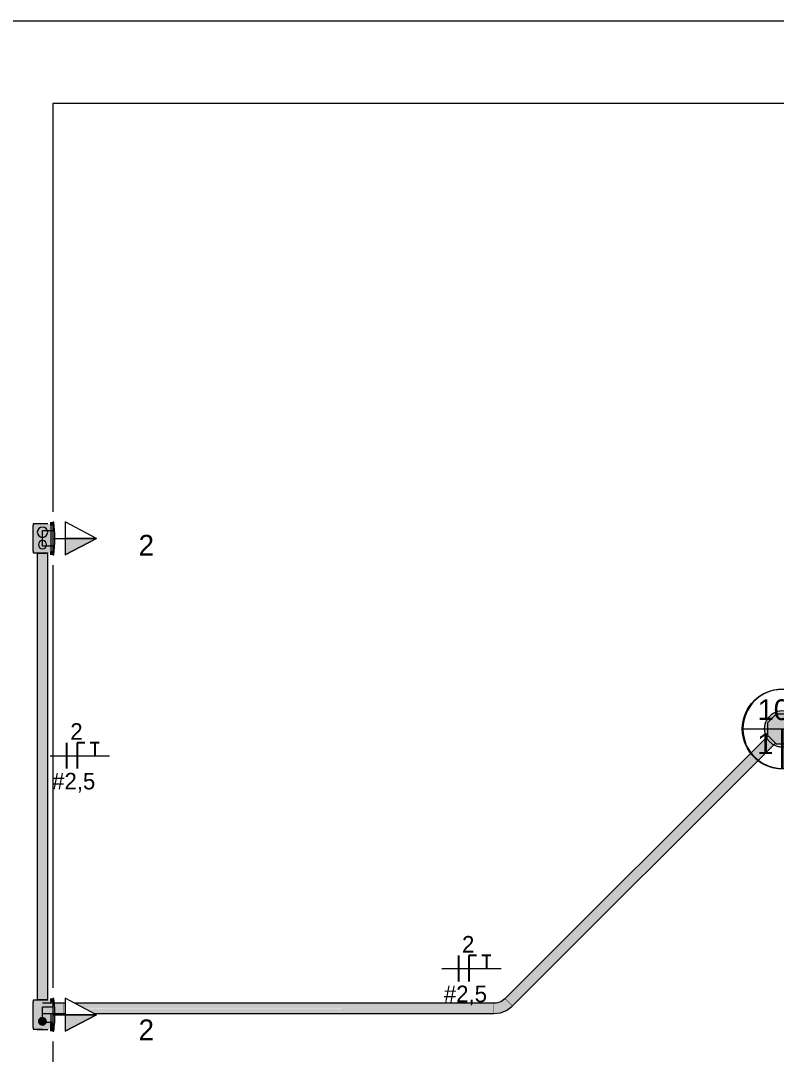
# Model space of a CAD drawing. Header units: metres. Extents: x 42.2 to 73.1, y -1.3 to 59.8.
# Drawn here: x 49.328 to 51.151, y 56.876 to 59.372 of the extents above; entities that cross this region are included whole.
import ezdxf

# ---------------------------------------------------------------- set-up
doc = ezdxf.new("R2010")
doc.units = ezdxf.units.M
doc.linetypes.add('Hidden 1_5', pattern=[0.0022, 0.0015, -0.0007])
for name, color, linetype, lineweight in [('A-ANNO-NOTE', 7, 'Continuous', 18), ('A-DETL', 7, 'Hidden 1_5', 18), ('A-GENM', 7, 'Continuous', 18), ('ARQ-PAR', 7, 'Continuous', 18), ('Dispositivos elétricos', 7, 'Continuous', 70), ('E-LITE-EQPM-IDEN', 7, 'Continuous', 9), ('E-POWR-CNDT', 7, 'Continuous', 35), ('Identificadores de dispositivos elétricos', 7, 'Continuous', 9)]:
    doc.layers.add(name, color=color, linetype=linetype, lineweight=lineweight)
for name, color, linetype, lineweight, true_color in [('BASE ELETRICO__dwg', 7, 'Continuous', 18, 0x767676), ('Fase', 1, 'Continuous', 25, 0xff0000), ('Neutro', 5, 'Continuous', 25, 0x0000ff), ('Terra', 3, 'Continuous', 25, 0x00ff00)]:
    doc.layers.add(name, color=color, linetype=linetype, lineweight=lineweight, true_color=true_color)
doc.styles.add('Arial', font='arial.ttf', dxfattribs={"height": 0.05})
doc.styles.add('Century Gothic', font='GOTHIC.TTF', dxfattribs={"height": 0.05})
doc.styles.add('Century Gothic_1', font='GOTHIC.TTF', dxfattribs={"height": 0.04})

# ---------------------------------------------------------------- blocks, each defined once
blk = doc.blocks.new('BASE ELETRICO__dwg-8227098-PLANTA BAIXA - TÉRREO')
at = {"layer": 'ARQ-PAR', "color": 252, "true_color": 0x8e8e8e}
for p, q in [((42.5858, 59.3718), (52.8299, 59.3718)), ((49.4058, 58.0574), (49.4058, 57.0363))]:
    blk.add_line(p, q, dxfattribs=at)
at = {"layer": 'ARQ-PAR', "color": 252, "true_color": 0x8e8e8e, "flags": 128}
for points in [[(51.3513, 59.1718), (49.4058, 59.1718), (49.4058, 58.1863)], [(49.4058, 56.9074), (49.4058, 56.1518), (51.1283, 56.1518)]]:
    blk.add_lwpolyline(points, dxfattribs=at)
blk = doc.blocks.new('PVC Corrugado Amarelo_Caixa de Luz 4x2 - Linha Eletroduto Corrugado _Amarelo_-V30-PLANTA BAIXA - TÉRREO')
at = {"layer": 'E-POWR-CNDT', "linetype": 'Hidden 1_5', "lineweight": 18, "true_color": 0xffff00}
for points in [[(-0.0355, 0.0371), (-0.0355, 0.025), (-0.035, 0.0253), (-0.035, 0.0371)], [(-0.0355, 0.0163), (-0.0355, 0.0129), (-0.035, 0.0129), (-0.035, 0.025), (-0.0355, 0.025), (-0.0355, 0.0179)], [(-0.0155, 0.0475), (-0.0121, 0.0475), (-0.0121, 0.048), (-0.0155, 0.048)], [(-0.0121, 0.0478), (-0.0121, 0.0475), (0, 0.0475), (0, 0.048), (-0.0121, 0.048)], [(0, 0.048), (0, 0.0475), (0.0121, 0.0476), (0.0121, 0.048), (0.0032, 0.048)], [(0.0121, 0.0475), (0.0155, 0.0475), (0.0155, 0.048), (0.0121, 0.048), (0.0121, 0.0476)], [(0.035, 0.0276), (0.035, 0.025), (0.0355, 0.0253), (0.0355, 0.0371), (0.035, 0.0371), (0.035, 0.0282)], [(0.035, 0.0179), (0.035, 0.0129), (0.0355, 0.0129), (0.0355, 0.025), (0.035, 0.025), (0.035, 0.0187)], [(-0.0395, 0.0028), (-0.0371, 0.0028), (-0.0371, 0.0058), (-0.0395, 0.0058)], [(-0.0371, 0.0028), (-0.031, 0.0028), (-0.0313, 0.0058), (-0.0371, 0.0058)], [(-0.031, 0.0028), (0, 0.0028), (0, 0.0058), (-0.031, 0.0058)], [(0, 0.0028), (0.031, 0.0028), (0.031, 0.0058), (0, 0.0058)], [(0.031, 0.0058), (0.0313, 0.0028), (0.0371, 0.0028), (0.037, 0.0058), (0.0312, 0.0058)], [(0.0371, 0.0028), (0.0395, 0.0028), (0.0395, 0.0058), (0.0371, 0.0058), (0.0371, 0.0035)]]:
    blk.add_hatch(color=2, dxfattribs=at).paths.add_polyline_path(points)
h = blk.add_hatch(color=2, dxfattribs=at)
h.paths.add_polyline_path([(-0.035, 0), (-0.031, 0), (-0.0313, 0.0028), (-0.035, 0.0028)])
h.paths.add_polyline_path([(-0.035, 0.025), (-0.0349, 0.0058), (-0.031, 0.0058), (-0.0313, 0.0475), (-0.035, 0.0474), (-0.035, 0.0253)])
h = blk.add_hatch(color=2, dxfattribs=at)
h.paths.add_polyline_path([(-0.031, 0.0129), (-0.031, 0.0058), (0.031, 0.0058), (0.031, 0.0475), (-0.031, 0.0475), (-0.031, 0.0129)])
h.paths.add_polyline_path([(-0.031, 0), (0.031, 0), (0.031, 0.0028), (-0.031, 0.0028)])
h.paths.add_polyline_path([(-0.025, 0.025), (-0.0247, 0.0276), (-0.0237, 0.03), (-0.0217, 0.0324), (-0.02, 0.0337), (-0.0176, 0.0347), (-0.015, 0.035), (-0.0115, 0.0343), (-0.01, 0.0337), (-0.0073, 0.0312), (-0.0063, 0.03), (-0.0053, 0.0276), (-0.005, 0.0247), (-0.0056, 0.0218), (-0.0063, 0.02), (-0.0087, 0.0173), (-0.01, 0.0163), (-0.0124, 0.0153), (-0.015, 0.015), (-0.0185, 0.0157), (-0.02, 0.0163), (-0.0221, 0.0179), (-0.0237, 0.02), (-0.0248, 0.0235)])
h.paths.add_polyline_path([(0.0025, 0.025), (0.0029, 0.0282), (0.0042, 0.0312), (0.0065, 0.0341), (0.0088, 0.0358), (0.0118, 0.0371), (0.015, 0.0375), (0.0184, 0.037), (0.0221, 0.0352), (0.024, 0.0337), (0.0259, 0.031), (0.0271, 0.0282), (0.0275, 0.025), (0.0271, 0.0218), (0.0252, 0.0179), (0.0232, 0.0157), (0.0213, 0.0142), (0.0173, 0.0128), (0.015, 0.0125), (0.0118, 0.0129), (0.0079, 0.0148), (0.006, 0.0163), (0.0042, 0.0187), (0.0029, 0.0218), (0.0026, 0.0241)])
h = blk.add_hatch(color=2, dxfattribs=at)
h.paths.add_polyline_path([(-0.025, 0.025), (-0.0244, 0.0218), (-0.0237, 0.02), (-0.0221, 0.0179), (-0.02, 0.0163), (-0.0176, 0.0153), (-0.015, 0.015), (-0.0124, 0.0153), (-0.01, 0.0163), (-0.0073, 0.0187), (-0.0062, 0.0204), (-0.0052, 0.0234), (-0.0051, 0.0254), (-0.0056, 0.0282), (-0.0063, 0.03), (-0.0079, 0.0321), (-0.011, 0.0341), (-0.0129, 0.0347), (-0.015, 0.035), (-0.0176, 0.0347), (-0.02, 0.0337), (-0.0221, 0.0321), (-0.0237, 0.03), (-0.0248, 0.0266), (-0.025, 0.0253)])
h.paths.add_polyline_path([(0.0025, 0.025), (0.0029, 0.0218), (0.0048, 0.0179), (0.0065, 0.0159), (0.0088, 0.0142), (0.0118, 0.0129), (0.0157, 0.0126), (0.0182, 0.0129), (0.0221, 0.0148), (0.024, 0.0163), (0.0263, 0.0198), (0.0271, 0.0218), (0.0275, 0.0253), (0.0271, 0.0282), (0.0252, 0.0321), (0.0235, 0.0341), (0.0213, 0.0358), (0.0172, 0.0372), (0.015, 0.0375), (0.0118, 0.0371), (0.0088, 0.0358), (0.006, 0.0337), (0.0038, 0.0303), (0.0028, 0.0276), (0.0025, 0.0253)])
h = blk.add_hatch(color=2, dxfattribs=at)
h.paths.add_polyline_path([(0.031, 0.0058), (0.035, 0.0058), (0.0349, 0.0475), (0.031, 0.0475), (0.031, 0.0104)])
h.paths.add_polyline_path([(0.031, 0), (0.035, 0), (0.0349, 0.0028), (0.031, 0.0028)])
at = {"layer": 'E-POWR-CNDT', "lineweight": 18}
for p, q in [((-0.035, 0.0375), (-0.0355, 0.0375)), ((-0.035, 0.0375), (-0.0355, 0.0375)), ((-0.0355, 0.0375), (-0.0355, 0.025)), ((-0.0355, 0.025), (-0.0355, 0.0125)), ((-0.035, 0.0475), (-0.035, 0.025)), ((-0.031, 0.0475), (-0.035, 0.0475)), ((-0.031, 0.0475), (0.031, 0.0475)), ((-0.016, 0.048), (-0.016, 0.0475)), ((-0.0122, 0.048), (-0.016, 0.048)), ((-0.0125, 0.048), (-0.0125, 0.0475)), ((0, 0.048), (-0.0125, 0.048)), ((0.0125, 0.048), (0, 0.048)), ((0.016, 0.048), (0.0122, 0.048)), ((0.0125, 0.0475), (0.0125, 0.048)), ((0.016, 0.0475), (0.016, 0.048)), ((0.035, 0.0475), (0.031, 0.0475)), ((0.035, 0.025), (0.035, 0.0475)), ((0.0355, 0.0375), (0.035, 0.0375)), ((0.0355, 0.0375), (0.035, 0.0375)), ((0.0355, 0.025), (0.0355, 0.0375)), ((0.0355, 0.0371), (0.0355, 0.0375)), ((0.0355, 0.0125), (0.0355, 0.025)), ((-0.0371, 0.0058), (-0.0395, 0.0058)), ((-0.0395, 0.0028), (-0.0371, 0.0028)), ((-0.0327, 0.0058), (-0.0371, 0.0058)), ((-0.0371, 0.0028), (-0.031, 0.0028)), ((-0.0355, 0.0125), (-0.035, 0.0125)), ((-0.0355, 0.0125), (-0.035, 0.0125)), ((0.031, 0.0028), (0.0371, 0.0028)), ((0.0371, 0.0058), (0.0327, 0.0058)), ((0.035, 0.0125), (0.0355, 0.0125)), ((0.035, 0.0125), (0.0355, 0.0125)), ((0.0355, 0.0125), (0.0355, 0.0129)), ((0.0395, 0.0058), (0.0371, 0.0058)), ((0.0371, 0.0028), (0.0395, 0.0028))]:
    blk.add_line(p, q, dxfattribs=at)
for centre, radius, start, end in [((-0.015, 0.025), 0.01, 360, 180), ((-0.015, 0.025), 0.01, 180, 360), ((0.015, 0.025), 0.0125, 360, 180), ((0.015, 0.025), 0.0125, 180, 360)]:
    blk.add_arc(centre, radius, start, end, dxfattribs=at)
blk = doc.blocks.new('PVC Corrugado Amarelo_Caixa de Luz 4x2 - Linha Eletroduto Corrugado _Amarelo_-V32-PLANTA BAIXA - TÉRREO')
at = {"layer": 'E-POWR-CNDT', "linetype": 'Hidden 1_5', "lineweight": 18, "true_color": 0xffff00}
for points in [[(-0.0355, 0.0312), (-0.0355, 0.025), (-0.035, 0.0253), (-0.035, 0.0371), (-0.0355, 0.0371), (-0.0355, 0.0338)], [(-0.0355, 0.0218), (-0.0355, 0.0129), (-0.035, 0.0129), (-0.035, 0.025), (-0.0355, 0.025)], [(-0.025, 0.025), (-0.0244, 0.0218), (-0.0237, 0.02), (-0.0221, 0.0179), (-0.02, 0.0163), (-0.0176, 0.0153), (-0.015, 0.015), (-0.0124, 0.0153), (-0.01, 0.0163), (-0.0073, 0.0187), (-0.0062, 0.0204), (-0.0052, 0.0234), (-0.0051, 0.0254), (-0.0056, 0.0282), (-0.0063, 0.03), (-0.0079, 0.0321), (-0.011, 0.0341), (-0.0129, 0.0347), (-0.015, 0.035), (-0.0176, 0.0347), (-0.02, 0.0337), (-0.0221, 0.0321), (-0.0237, 0.03), (-0.0248, 0.0266), (-0.025, 0.0253)], [(-0.0155, 0.0475), (-0.0121, 0.0475), (-0.0121, 0.048), (-0.0155, 0.048)], [(-0.0121, 0.0478), (-0.0121, 0.0475), (0, 0.0475), (0, 0.048), (-0.0121, 0.048)], [(0, 0.0475), (0.0121, 0.0476), (0.0121, 0.048), (0, 0.048)], [(0.0121, 0.0475), (0.0155, 0.0475), (0.0155, 0.048), (0.0121, 0.048), (0.0121, 0.0476)], [(0.035, 0.025), (0.035, 0.025), (0.0355, 0.0253), (0.0355, 0.0371), (0.035, 0.0371), (0.035, 0.0253)], [(0.035, 0.0218), (0.035, 0.0129), (0.0355, 0.0129), (0.0355, 0.025), (0.035, 0.025), (0.035, 0.0224)], [(-0.0395, 0.0058), (-0.0395, 0.0028), (-0.0371, 0.0028), (-0.0371, 0.0058), (-0.0389, 0.0058)], [(-0.0371, 0.0028), (-0.031, 0.0028), (-0.0313, 0.0058), (-0.0371, 0.0058)], [(-0.031, 0.0035), (-0.031, 0.0028), (0, 0.0028), (0, 0.0058), (-0.031, 0.0058)], [(0.031, 0.0028), (0.0371, 0.0028), (0.037, 0.0058), (0.031, 0.0058), (0.031, 0.0035)], [(0.0371, 0.0028), (0.0395, 0.0028), (0.0395, 0.0058), (0.0371, 0.0058)]]:
    blk.add_hatch(color=2, dxfattribs=at).paths.add_polyline_path(points)
h = blk.add_hatch(color=2, dxfattribs=at)
h.paths.add_polyline_path([(-0.035, 0.0475), (-0.0349, 0.0058), (-0.031, 0.0058), (-0.0313, 0.0475), (-0.0349, 0.0475)])
h.paths.add_polyline_path([(-0.035, 0), (-0.031, 0), (-0.0313, 0.0028), (-0.035, 0.0028)])
h = blk.add_hatch(color=2, dxfattribs=at)
h.paths.add_polyline_path([(-0.031, 0), (0.0026, 0), (0.0026, 0.0028), (-0.031, 0.0028)])
h.paths.add_polyline_path([(-0.031, 0.0253), (-0.031, 0.0058), (0.0026, 0.0058), (0.0028, 0.0189), (0.0025, 0.0253), (0.0029, 0.0282), (0.0048, 0.0321), (0.0065, 0.0341), (0.0088, 0.0358), (0.0118, 0.0371), (0.015, 0.0375), (0.0185, 0.037), (0.0221, 0.0352), (0.024, 0.0336), (0.0259, 0.031), (0.0272, 0.0275), (0.0275, 0.025), (0.0272, 0.0205), (0.0273, 0.0153), (0.0275, 0.0058), (0.031, 0.0058), (0.031, 0.0475), (-0.031, 0.0475), (-0.031, 0.0347)])
h.paths.add_polyline_path([(-0.025, 0.025), (-0.0247, 0.0276), (-0.0237, 0.03), (-0.0217, 0.0324), (-0.02, 0.0337), (-0.0176, 0.0347), (-0.015, 0.035), (-0.0115, 0.0343), (-0.01, 0.0337), (-0.0073, 0.0312), (-0.0063, 0.03), (-0.0053, 0.0276), (-0.005, 0.0247), (-0.0056, 0.0218), (-0.0063, 0.02), (-0.0079, 0.0179), (-0.01, 0.0163), (-0.0124, 0.0153), (-0.015, 0.015), (-0.0185, 0.0157), (-0.02, 0.0163), (-0.0221, 0.0179), (-0.0237, 0.02), (-0.0248, 0.0235)])
h.paths.add_polyline_path([(0.0274, 0), (0.031, 0), (0.031, 0.0028), (0.0275, 0.0028), (0.0274, 0.0002)])
h = blk.add_hatch(color=2, dxfattribs=at)
h.paths.add_polyline_path([(0.031, 0.0142), (0.031, 0.0058), (0.035, 0.0058), (0.0349, 0.0475), (0.031, 0.0475), (0.031, 0.0153)])
h.paths.add_polyline_path([(0.031, 0), (0.035, 0), (0.0349, 0.0028), (0.031, 0.0028)])
h = blk.add_hatch(color=2, dxfattribs=at)
h.paths.add_polyline_path([(0, 0.0035), (0, 0.0028), (0.0026, 0.0028), (0.0026, 0.0058), (0, 0.0058)])
h.paths.add_polyline_path([(0.0275, 0.0028), (0.031, 0.0028), (0.031, 0.0058), (0.0275, 0.0058), (0.0275, 0.0029)])
at = {"layer": 'E-POWR-CNDT', "lineweight": 18}
for p, q in [((-0.035, 0.0375), (-0.0355, 0.0375)), ((-0.035, 0.0375), (-0.0355, 0.0375)), ((-0.0355, 0.0375), (-0.0355, 0.025)), ((-0.0355, 0.0375), (-0.0355, 0.0371)), ((-0.0355, 0.025), (-0.0355, 0.0125)), ((-0.035, 0.0475), (-0.035, 0.025)), ((-0.031, 0.0475), (-0.035, 0.0475)), ((-0.031, 0.0475), (0.031, 0.0475)), ((-0.016, 0.048), (-0.016, 0.0475)), ((-0.0122, 0.048), (-0.016, 0.048)), ((-0.0125, 0.048), (-0.0125, 0.0475)), ((0, 0.048), (-0.0125, 0.048)), ((0.0125, 0.048), (0, 0.048)), ((0.016, 0.048), (0.0122, 0.048)), ((0.0125, 0.0475), (0.0125, 0.048)), ((0.016, 0.0475), (0.016, 0.048)), ((0.035, 0.0475), (0.031, 0.0475)), ((0.035, 0.025), (0.035, 0.0475)), ((0.0355, 0.0375), (0.035, 0.0375)), ((0.0355, 0.0375), (0.035, 0.0375)), ((0.0355, 0.025), (0.0355, 0.0375)), ((0.0355, 0.0125), (0.0355, 0.025)), ((-0.0371, 0.0058), (-0.0395, 0.0058)), ((-0.0395, 0.0028), (-0.0371, 0.0028)), ((-0.031, 0.0058), (-0.0371, 0.0058)), ((-0.0371, 0.0028), (-0.031, 0.0028)), ((-0.0355, 0.0129), (-0.0355, 0.0125)), ((-0.0355, 0.0125), (-0.035, 0.0125)), ((-0.0355, 0.0125), (-0.035, 0.0125)), ((-0.0197, 0.0058), (-0.031, 0.0058)), ((-0.031, 0.0028), (-0.0203, 0.0028)), ((0.031, 0.0028), (0.0371, 0.0028)), ((0.0371, 0.0058), (0.0327, 0.0058)), ((0.035, 0.0125), (0.0355, 0.0125)), ((0.035, 0.0125), (0.0355, 0.0125)), ((0.0395, 0.0058), (0.0371, 0.0058)), ((0.0371, 0.0028), (0.0395, 0.0028))]:
    blk.add_line(p, q, dxfattribs=at)
for start, end in [(69.5663, 180), (180, 265.0551)]:
    blk.add_arc((-0.015, 0.025), 0.01, start, end, dxfattribs=at)
blk = doc.blocks.new('PVC Corrugado Amarelo_Caixa de Octogonal 4x4 - PVC Corrugado Amarelo_Caixa de Octogonal 4x4-V7-PLANTA BAIXA - TÉRREO')
at = {"layer": 'Dispositivos elétricos', "linetype": 'Hidden 1_5', "lineweight": 18, "true_color": 0xffff00}
h = blk.add_hatch(color=2, dxfattribs=at)
h.paths.add_polyline_path([(0.0125, -0.0415), (0.0205, -0.0382), (0.0165, -0.0342), (0.0148, -0.0358), (0.0125, -0.0358), (0.0125, -0.0414)])
h.paths.add_polyline_path([(-0.0125, -0.0415), (-0.0125, -0.0358), (-0.0148, -0.0358), (-0.0165, -0.0342), (-0.0205, -0.0382), (-0.0165, -0.0399)])
h.paths.add_polyline_path([(0.0382, -0.0205), (0.042, -0.0113), (0.0435, 0), (0.042, 0.0113), (0.0382, 0.0205), (0.0342, 0.0165), (0.0358, 0.0148), (0.0358, -0.0148), (0.0342, -0.0165), (0.0371, -0.0194)])
h.paths.add_polyline_path([(-0.0382, -0.0205), (-0.0342, -0.0165), (-0.0358, -0.0148), (-0.0358, 0.0148), (-0.0148, 0.0358), (0.0148, 0.0358), (0.0165, 0.0342), (0.0205, 0.0382), (0.0113, 0.042), (0, 0.0435), (-0.0121, 0.0417), (-0.0217, 0.0377), (-0.031, 0.0304), (-0.0377, 0.0218), (-0.0421, 0.0104), (-0.0435, 0), (-0.0417, -0.0121), (-0.0388, -0.0191)])
blk.add_hatch(color=2, dxfattribs=at).paths.add_polyline_path([(-0.0148, -0.0358), (0.0148, -0.0358), (0.0358, -0.0148), (0.0358, 0.0148), (0.0148, 0.0358), (-0.0148, 0.0358), (-0.0358, 0.0148), (-0.0358, -0.0148), (-0.0165, -0.0342)])
at = {"layer": 'A-DETL'}
for start, end in [(28.2907, 61.6967), (208.2946, 241.7054), (298.2941, 331.7059), (253.2917, 286.7083)]:
    blk.add_arc((0, 0), 0.0435, start, end, dxfattribs=at)
at = {"layer": 'Dispositivos elétricos', "lineweight": 18}
for p, q in [((-0.0148, 0.0358), (-0.0358, 0.0148)), ((0.0148, 0.0358), (-0.0148, 0.0358)), ((0.0358, 0.0148), (0.0148, 0.0358)), ((-0.0358, 0.0148), (-0.0358, -0.0148)), ((0.0358, -0.0148), (0.0358, 0.0148)), ((-0.0358, -0.0148), (-0.0148, -0.0358)), ((0.0148, -0.0358), (0.0358, -0.0148)), ((-0.0148, -0.0358), (0.0148, -0.0358))]:
    blk.add_line(p, q, dxfattribs=at)
for start, end in [(61.7622, 180), (180, 208.229), (360, 28.2252), (331.7715, 360), (241.771, 253.2262), (286.7738, 298.2285)]:
    blk.add_arc((0, 0), 0.0435, start, end, dxfattribs=at)
blk = doc.blocks.new('1_a_1 Tomada 2P_T_Conjunto 4x2 - a_ Tomada 2P_T 10A-V42-PLANTA BAIXA - TÉRREO')
at = {"layer": 'A-GENM', "true_color": 0xfbfbfb}
for points in [[(0.0395, 0.002), (0, 0.0051), (-0.0395, 0.002), (-0.0395, 0), (0.0395, 0)], [(0.0185, 0.0051), (0.0185, 0.0056), (-0.0185, 0.0056), (-0.0185, 0.0037), (0, 0.0051), (0.0185, 0.0037)]]:
    blk.add_hatch(color=7, dxfattribs=at).paths.add_polyline_path(points)
at = {"layer": 'A-DETL'}
blk.add_line((0.0173, -0.0114), (0.0175, -0.0114), dxfattribs=at)
at = {"layer": 'A-GENM'}
for p, q in [((-0.0395, 0.002), (-0.0395, 0)), ((-0.0395, 0), (0, 0)), ((0, 0), (0.0395, 0)), ((0.0395, 0), (0.0395, 0.002))]:
    blk.add_line(p, q, dxfattribs=at)
blk.add_arc((0, -0.2479), 0.253, 81.0302, 98.9698, dxfattribs=at)
blk = doc.blocks.new('1_a_1 Tomada 2P_T_Conjunto 4x2 - a_ Tomada 2P_T 10A-V31-PLANTA BAIXA - TÉRREO')
at = {"layer": 'A-GENM', "true_color": 0xfbfbfb}
h = blk.add_hatch(color=7, dxfattribs=at)
h.paths.add_polyline_path([(0.0395, 0.002), (-0.001, 0.0051), (-0.0027, 0.0049), (-0.0026, 0), (0.0395, 0)])
h.paths.add_polyline_path([(-0.0274, 0.003), (-0.0395, 0.002), (-0.0395, 0), (-0.0274, 0), (-0.0274, 0.0014)])
blk.add_hatch(color=7, dxfattribs=at).paths.add_polyline_path([(0.0185, 0.0051), (0.0185, 0.0056), (-0.0027, 0.0056), (-0.0026, 0.0049), (0, 0.0051), (0.0185, 0.0037)])
at = {"layer": 'A-DETL'}
for p, q in [((-0.0274, 0), (-0.0027, 0)), ((-0.0175, -0.0114), (-0.0173, -0.0114)), ((0.0173, -0.0114), (0.0175, -0.0114))]:
    blk.add_line(p, q, dxfattribs=at)
blk.add_arc((0, -0.2479), 0.253, 90.6265, 96.2073, dxfattribs=at)
at = {"layer": 'A-GENM'}
for p, q in [((-0.0395, 0.002), (-0.0395, 0)), ((-0.0395, 0), (-0.0274, 0)), ((-0.0026, 0), (0, 0)), ((0, 0), (0.0395, 0)), ((0.0395, 0), (0.0395, 0.002))]:
    blk.add_line(p, q, dxfattribs=at)
for start, end in [(96.2185, 98.9698), (81.0302, 90.6153)]:
    blk.add_arc((0, -0.2479), 0.253, start, end, dxfattribs=at)
blk = doc.blocks.new('Tag de Luminárias de Teto 2 - Tag de Luminárias de Teto 2-3493498-PLANTA BAIXA - TÉRREO')
at = {"layer": 'E-LITE-EQPM-IDEN'}
for p, q in [((-0.003861, 0), (0.003861, 0)), ((-0.0038, 0.00001), (0.0038, 0.00001)), ((0, 0), (0, -0.003861)), ((-0.000039, -0.00001), (-0.0038, -0.00001)), ((-0.000039, -0.00381), (-0.000039, -0.00001)), ((0.000039, -0.00001), (0.000039, -0.00381)), ((0.0038, -0.00001), (0.000039, -0.00001))]:
    blk.add_line(p, q, dxfattribs=at)
blk.add_circle((0, 0), 0.003861, dxfattribs=at)
for centre, start, end in [((0, 0.00001), 360, 180), ((0, -0.00001), 180, 269.41101), ((0, -0.00001), 270.58899, 360)]:
    blk.add_arc(centre, 0.0038, start, end, dxfattribs=at)
blk = doc.blocks.new('Fiação_PEX_Tags Eletrical Fixtures - 2_ FNT-4480792-PLANTA BAIXA - TÉRREO')
at = {"layer": 'Fase'}
blk.add_line((-0.000983, 0.00125), (-0.000983, -0.00125), dxfattribs=at)
at = {"layer": 'Identificadores de dispositivos elétricos'}
blk.add_line((-0.002569, 0), (0.003149, 0), dxfattribs=at)
at = {"layer": 'Neutro'}
for p, q in [((0.000017, 0.00125), (0.000017, -0.00125)), ((0.000017, 0.00125), (0.000017, -0.000772)), ((0.000759, 0.00125), (0.000017, 0.00125))]:
    blk.add_line(p, q, dxfattribs=at)
at = {"layer": 'Terra'}
for p, q in [((0.002149, 0.00125), (0.00129, 0.00125)), ((0.001746, 0.00125), (0.001746, 0))]:
    blk.add_line(p, q, dxfattribs=at)

msp = doc.modelspace()

# ---------------------------------------------------------------- hatches: boundary and pattern name
at = {"layer": 'A-ANNO-NOTE'}
for points in [[(49.4358, 58.0818), (49.5108, 58.1218), (49.4358, 58.1218)], [(49.4358, 56.9318), (49.5108, 56.9718), (49.4358, 56.9718), (49.4358, 56.9379)]]:
    msp.add_hatch(color=256, dxfattribs=at).paths.add_polyline_path(points)
at = {"layer": 'E-POWR-CNDT', "true_color": 0xffff00}
for points in [[(49.3683, 57.0073), (49.3808, 57.0073), (49.3805, 58.0864), (49.3683, 58.0864), (49.3683, 57.0078)], [(49.3933, 57.0073), (49.3933, 58.0864), (49.3808, 58.0864), (49.3808, 57.0073), (49.3929, 57.0073)], [(50.5061, 57.0022), (51.1405, 57.6365), (51.1316, 57.6454), (51.0536, 57.5673), (50.4973, 57.011), (50.5054, 57.0029)], [(50.515, 56.9933), (51.1493, 57.6277), (51.1405, 57.6365), (50.5061, 57.0022), (50.5147, 56.9936)], [(50.4701, 56.9743), (50.4831, 56.9758), (50.494, 56.9791), (50.5058, 56.9857), (50.5143, 56.9926), (50.4966, 57.0103), (50.4844, 57.0022), (50.4701, 56.9993), (50.4701, 56.9748)], [(50.5143, 56.9926), (50.515, 56.9933), (50.4973, 57.011), (50.4966, 57.0103), (50.514, 56.9929)], [(49.3731, 56.9868), (49.4308, 56.9868), (49.4308, 56.9993), (49.4171, 56.999), (49.3924, 56.9992), (49.3827, 56.9991), (49.3805, 56.9993), (49.3758, 56.9982), (49.3737, 56.997), (49.3717, 56.9953), (49.3699, 56.993), (49.3686, 56.9891), (49.3683, 56.9868), (49.3711, 56.9868)], [(49.4308, 56.9743), (49.4308, 56.9868), (49.3683, 56.9868), (49.3687, 56.9836), (49.37, 56.9806), (49.3721, 56.9779), (49.3745, 56.976), (49.3782, 56.9747), (49.3828, 56.9744), (49.3929, 56.9747), (49.4069, 56.9745), (49.424, 56.9746)], [(49.4318, 56.9868), (49.4318, 56.9993), (49.4308, 56.9993), (49.4308, 56.9868)], [(50.4691, 56.9743), (50.4701, 56.9743), (50.4701, 56.9993), (50.4691, 56.9991), (50.4691, 56.9747)]]:
    msp.add_hatch(color=2, dxfattribs=at).paths.add_polyline_path(points)
h = msp.add_hatch(color=2, dxfattribs=at)
h.paths.add_polyline_path([(49.4318, 56.9748), (49.4318, 56.9868), (49.4308, 56.9868), (49.4308, 56.9748)])
h.paths.add_polyline_path([(49.4318, 56.9743), (49.4318, 56.9748), (49.4308, 56.9747), (49.4308, 56.9743)])
h = msp.add_hatch(color=2, dxfattribs=at)
h.paths.add_polyline_path([(49.8152, 56.9868), (50.4691, 56.9868), (50.4691, 56.9993), (49.4592, 56.9993), (49.4827, 56.9868), (49.5108, 56.9868)])
h.paths.add_polyline_path([(49.4318, 56.9868), (49.4358, 56.9868), (49.4358, 56.9993), (49.4318, 56.9993), (49.4318, 56.9901)])
h = msp.add_hatch(color=2, dxfattribs=at)
h.paths.add_polyline_path([(49.4318, 56.9743), (49.4358, 56.9743), (49.4358, 56.9868), (49.4318, 56.9868), (49.4318, 56.9748)])
h.paths.add_polyline_path([(49.5108, 56.9743), (50.4691, 56.9743), (50.4691, 56.9868), (49.483, 56.9867), (49.5061, 56.9743)])

# ---------------------------------------------------------------- linework, layer by layer
at = {"layer": 'A-ANNO-NOTE', "lineweight": 9}
for p, q in [((49.5108, 58.1218), (49.4358, 58.1618)), ((49.4358, 58.1618), (49.4358, 58.1218)), ((49.5108, 58.1218), (49.4358, 58.1618)), ((49.4358, 58.1618), (49.4358, 58.0818)), ((49.3808, 58.1406), (49.4058, 58.1406)), ((49.3808, 58.1031), (49.3808, 58.1406)), ((49.4058, 58.1406), (49.4058, 58.1031)), ((49.4058, 58.1031), (49.3808, 58.1031)), ((49.4058, 58.1218), (49.4358, 58.1218)), ((49.4358, 58.0818), (49.5108, 58.1218)), ((49.5108, 58.1218), (49.4358, 58.1218)), ((49.4358, 58.1218), (49.4358, 58.0818)), ((49.4358, 58.1218), (49.5108, 58.1218)), ((49.5108, 58.1218), (49.4358, 58.0818)), ((49.5108, 56.9718), (49.4358, 57.0118)), ((49.4358, 57.0118), (49.4358, 56.9718)), ((49.5108, 56.9718), (49.4358, 57.0118)), ((49.4358, 57.0118), (49.4358, 56.9318)), ((49.3808, 56.9906), (49.4058, 56.9906)), ((49.3808, 56.9531), (49.3808, 56.9906)), ((49.4058, 56.9906), (49.4058, 56.9531)), ((49.4058, 56.9531), (49.3808, 56.9531)), ((49.4058, 56.9718), (49.4358, 56.9718)), ((49.4358, 56.9318), (49.5108, 56.9718)), ((49.5108, 56.9718), (49.4358, 56.9718)), ((49.4358, 56.9718), (49.4358, 56.9318)), ((49.4358, 56.9718), (49.5108, 56.9718)), ((49.5108, 56.9718), (49.4358, 56.9318))]:
    msp.add_line(p, q, dxfattribs=at)
at = {"layer": 'E-POWR-CNDT', "color": 57, "lineweight": 18, "true_color": 0x808040}
for p, q in [((49.3683, 58.0864), (49.3683, 57.0073)), ((49.3933, 58.0864), (49.3683, 58.0864)), ((49.3933, 57.0073), (49.3933, 58.0864)), ((51.1316, 57.6454), (50.4973, 57.011)), ((50.515, 56.9933), (51.1493, 57.6277)), ((49.3683, 57.0073), (49.3933, 57.0073)), ((50.4973, 57.011), (50.4966, 57.0103)), ((49.4318, 56.9993), (49.4308, 56.9993)), ((49.4358, 56.9993), (49.4318, 56.9993)), ((50.4691, 56.9993), (49.4592, 56.9993)), ((50.4701, 56.9993), (50.4691, 56.9993)), ((50.5143, 56.9926), (50.515, 56.9933)), ((49.4308, 56.9743), (49.4318, 56.9743)), ((49.4318, 56.9743), (49.4358, 56.9743)), ((49.5061, 56.9743), (50.4691, 56.9743)), ((50.4691, 56.9743), (50.4701, 56.9743))]:
    msp.add_line(p, q, dxfattribs=at)
at = {"layer": 'E-POWR-CNDT', "color": 57, "lineweight": 18, "true_color": 0x808040, "flags": 128}
for points in [[(50.4966, 57.0103), (50.4868, 57.0032), (50.4752, 56.9997), (50.4701, 56.9993)], [(49.4308, 56.9993), (49.4169, 56.9993), (49.4041, 56.9993), (49.3934, 56.9993), (49.3857, 56.9993), (49.3815, 56.9993), (49.3808, 56.9993)], [(50.4701, 56.9743), (50.4856, 56.9763), (50.5002, 56.9821), (50.5129, 56.9913), (50.5143, 56.9926)], [(49.3808, 56.9743), (49.3828, 56.9743), (49.3885, 56.9743), (49.3976, 56.9743), (49.4092, 56.9743), (49.4226, 56.9743), (49.4308, 56.9743)]]:
    msp.add_lwpolyline(points, dxfattribs=at)

# ---------------------------------------------------------------- block references
at = {"layer": 'A-DETL', "rotation": 269.9999999999997}
for name, p in [('1_a_1 Tomada 2P_T_Conjunto 4x2 - a_ Tomada 2P_T 10A-V42-PLANTA BAIXA - TÉRREO', (49.4058, 58.1218)), ('1_a_1 Tomada 2P_T_Conjunto 4x2 - a_ Tomada 2P_T 10A-V31-PLANTA BAIXA - TÉRREO', (49.4058, 56.9718))]:
    msp.add_blockref(name, p, dxfattribs=at)
at = {"layer": 'A-DETL'}
msp.add_blockref('PVC Corrugado Amarelo_Caixa de Octogonal 4x4 - PVC Corrugado Amarelo_Caixa de Octogonal 4x4-V7-PLANTA BAIXA - TÉRREO', (51.1658, 57.6618), dxfattribs=at)
at = {"layer": 'BASE ELETRICO__dwg', "color": 252, "true_color": 0x8e8e8e}
msp.add_blockref('BASE ELETRICO__dwg-8227098-PLANTA BAIXA - TÉRREO', (0, 0), dxfattribs=at)
at = {"layer": 'E-LITE-EQPM-IDEN', "xscale": 24.99999999999999, "yscale": 24.99999999999999, "zscale": 24.99999999999999}
msp.add_blockref('Tag de Luminárias de Teto 2 - Tag de Luminárias de Teto 2-3493498-PLANTA BAIXA - TÉRREO', (51.1658, 57.6618), dxfattribs=at)
at = {"layer": 'E-POWR-CNDT', "lineweight": 18, "rotation": 89.9999999999988}
for name, p in [('PVC Corrugado Amarelo_Caixa de Luz 4x2 - Linha Eletroduto Corrugado _Amarelo_-V30-PLANTA BAIXA - TÉRREO', (49.4058, 58.1218)), ('PVC Corrugado Amarelo_Caixa de Luz 4x2 - Linha Eletroduto Corrugado _Amarelo_-V32-PLANTA BAIXA - TÉRREO', (49.4058, 56.9718))]:
    msp.add_blockref(name, p, dxfattribs=at)
at = {"layer": 'Identificadores de dispositivos elétricos', "color": 1, "true_color": 0xff0000, "xscale": 24.99999999999999, "yscale": 24.99999999999999, "zscale": 24.99999999999999}
for p in [(49.4637, 57.5972), (50.4088, 57.0834)]:
    msp.add_blockref('Fiação_PEX_Tags Eletrical Fixtures - 2_ FNT-4480792-PLANTA BAIXA - TÉRREO', p, dxfattribs=at)

# ---------------------------------------------------------------- texts
at = {"layer": 'E-LITE-EQPM-IDEN', "char_height": 0.05, "attachment_point": 1, "style": 'Arial'}
for s, insert, width in [('100', (51.1061, 57.7332), 0.144304), ('1', (51.1051, 57.651), 0.048101)]:
    msp.add_mtext(s, dxfattribs=dict(at, insert=insert, width=width))
at = {"layer": 'Identificadores de dispositivos elétricos', "attachment_point": 1}
for s, insert, char_height, width, style in [('2', (49.6127, 58.1304), 0.05, 0.048101, 'Century Gothic'), ('2', (49.4479, 57.6756), 0.04, 0.03808, 'Century Gothic_1'), ('#2,5', (49.4041, 57.5557), 0.04, 0.144304, 'Century Gothic_1'), ('2', (50.393, 57.1618), 0.04, 0.03808, 'Century Gothic_1'), ('#2,5', (50.3492, 57.042), 0.04, 0.144304, 'Century Gothic_1'), ('2', (49.6127, 56.9603), 0.05, 0.048101, 'Century Gothic')]:
    msp.add_mtext(s, dxfattribs=dict(at, insert=insert, char_height=char_height, width=width, style=style))

doc.saveas('drawing.dxf')
